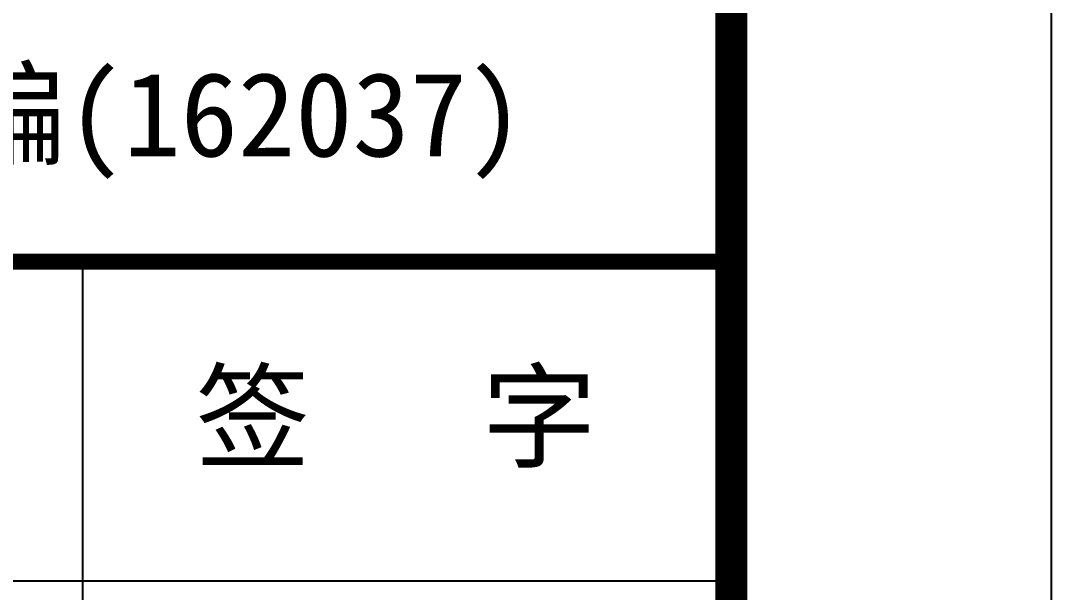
# Model space of a CAD drawing. Extents: x 69728788 to 150676229, y 15322671 to 43663798.
# Drawn here: x 75269344 to 75275784, y 20138535 to 20142105 of the extents above; entities that cross this region are included whole.
import ezdxf

# ---------------------------------------------------------------- set-up
doc = ezdxf.new("R2010")
doc.units = 0
doc.header["$LTSCALE"] = 1000
doc.header["$MEASUREMENT"] = 0
doc.layers.add('PUB_TITLE', color=4, linetype='CONTINUOUS')
doc.layers.add('图框', color=253, linetype='CONTINUOUS')
doc.styles.add('STYLE-黑体', font='simhei.ttf')
doc.styles.add('黑体', font='simhei.ttf', dxfattribs={"width": 0.6, "height": 4.3})

msp = doc.modelspace()

# ---------------------------------------------------------------- linework, layer by layer
at = {"layer": 'PUB_TITLE'}
msp.add_lwpolyline([(75107584.3, 20041302.8), (75275784.3, 20041302.8), (75275784.3, 20160102.8), (75107584.3, 20160102.8)], close=True, dxfattribs=at)
at = {"layer": 'PUB_TITLE', "const_width": 200}
msp.add_lwpolyline([(75112584.3, 20043302.8), (75273784.3, 20043302.8), (75273784.3, 20158102.8), (75112584.3, 20158102.8)], close=True, dxfattribs=at)
at = {"layer": '图框', "color": 0}
msp.add_line((75261765.8, 20138607.9), (75273784.3, 20138607.9), dxfattribs=at)
msp.add_line((75261765.8, 20138607.9), (75273784.3, 20138607.9), dxfattribs=at)
at = {"layer": '图框', "color": 0, "const_width": 100}
msp.add_lwpolyline([(75261765.8, 20140599.9), (75273784.3, 20140599.9), (75273784.3, 20120281.5), (75261765.8, 20120281.5)], close=True, dxfattribs=at)
at = {"layer": '图框', "color": 0}
for points in [[(75269733.8, 20138607.9), (75269733.8, 20140599.9)], [(75269733.8, 20127054.3), (75269733.8, 20138607.9)]]:
    msp.add_lwpolyline(points, dxfattribs=at)

# ---------------------------------------------------------------- texts
at = {"layer": '图框', "color": 4, "style": '黑体'}
msp.add_text('证书编号：皖 城规编(162037)', height=525.888, dxfattribs=at).set_placement((75262815.7, 20141256.8))
at = {"layer": '图框', "color": 0, "style": 'STYLE-黑体'}
msp.add_text('签   字', height=525.89, dxfattribs=at).set_placement((75270435.6, 20139369.6))

doc.saveas('drawing.dxf')
